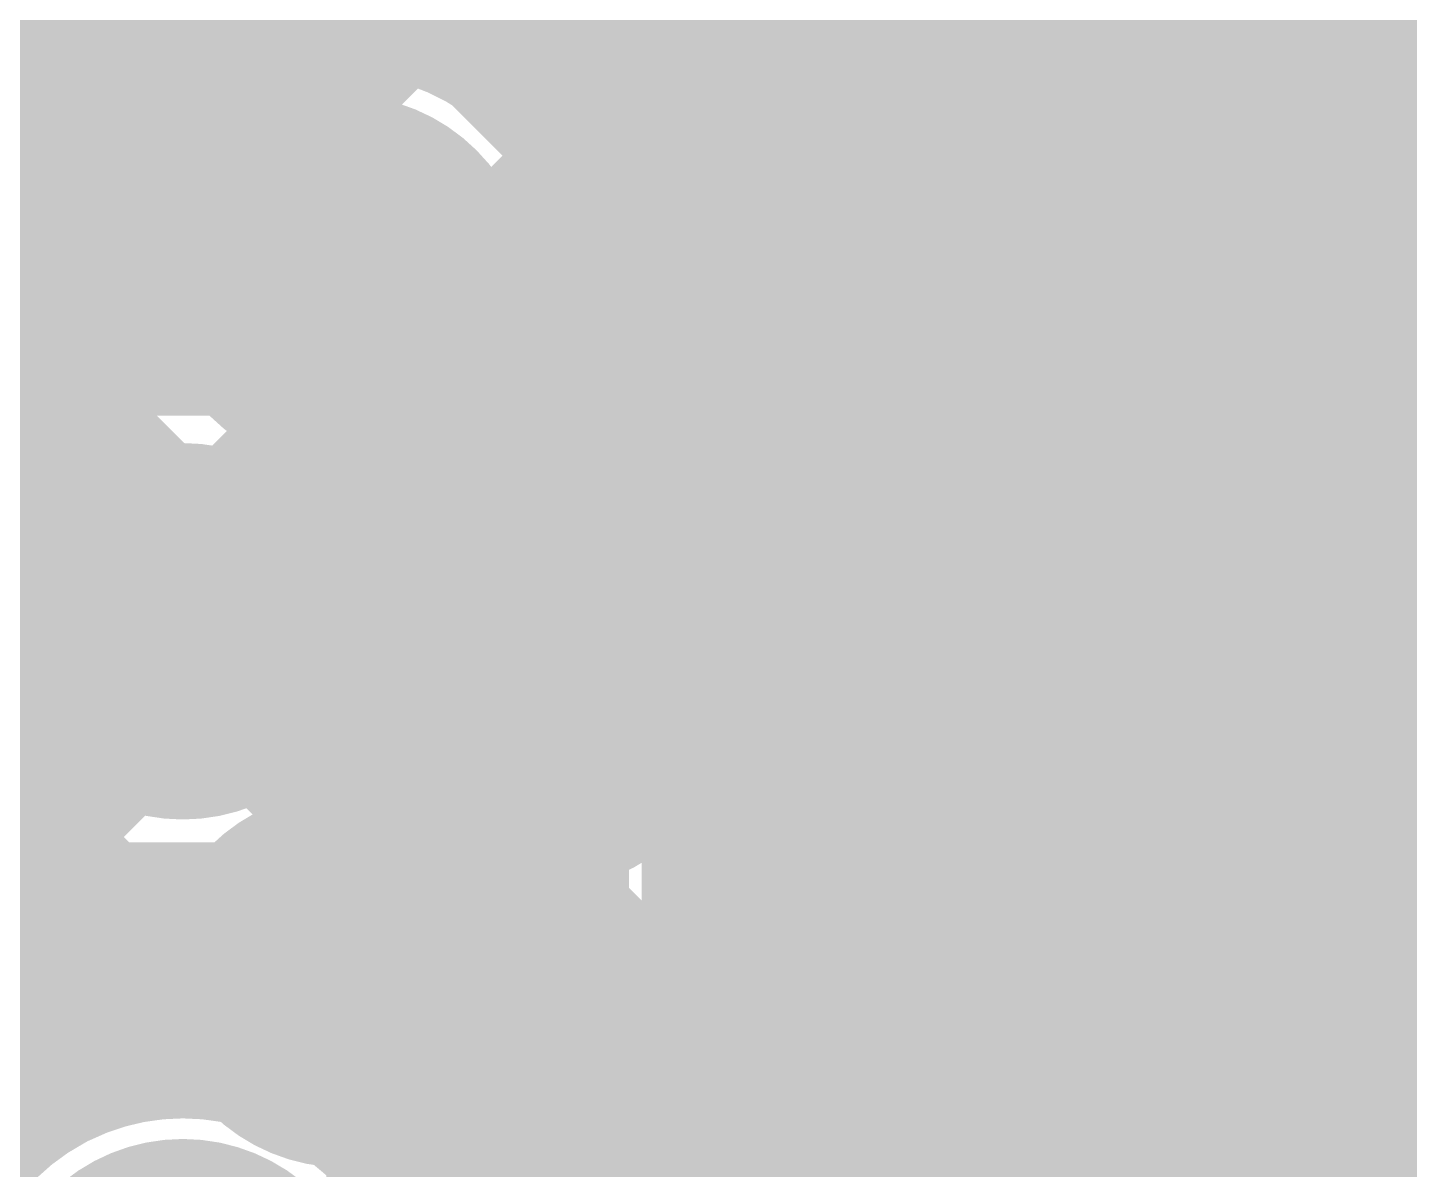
# Model space of a CAD drawing. Header units: millimetres. Extents: x 13 to 259, y -2 to 326.
# Drawn here: x 111.26 to 113.841, y 119.87 to 122.003 of the extents above; entities that cross this region are included whole.
import ezdxf

# ---------------------------------------------------------------- set-up
doc = ezdxf.new("R2010")
doc.units = ezdxf.units.MM
for name, color, linetype in [('BottomLayer', 5, 'Continuous'), ('BottomSolder', 6, 'Continuous'), ('ConnectLayer', 7, 'Continuous'), ('DrillDrawing', 1, 'Continuous'), ('Mechanical13', 56, 'Continuous'), ('Mechanical14', 56, 'Continuous'), ('Mechanical15', 56, 'Continuous'), ('MidLayer1', 16, 'Continuous'), ('MidLayer2', 76, 'Continuous'), ('MidLayer3', 90, 'Continuous'), ('MidLayer4', 156, 'Continuous'), ('MidLayer5', 130, 'Continuous'), ('MidLayer6', 216, 'Continuous'), ('MultiLayer', 9, 'Continuous'), ('TopLayer', 1, 'Continuous'), ('TopOverlay', 2, 'Continuous'), ('TopPaste', 8, 'Continuous'), ('TopSolder', 216, 'Continuous')]:
    doc.layers.add(name, color=color, linetype=linetype)

# ---------------------------------------------------------------- blocks, each defined once
blk = doc.blocks.new('CP_16_4_L_62')
at = {"layer": 'Mechanical13', "const_width": 0.1}
blk.add_lwpolyline([(2, -2), (2, 2)], dxfattribs=at)
at = {"layer": 'Mechanical15', "const_width": 0.05}
blk.add_lwpolyline([(2.35, -2.35), (2.35, 2.35)], dxfattribs=at)
at = {"layer": 'TopLayer', "const_width": 0.3}
for points in [[(1.55, 0.975), (2.1, 0.975)], [(1.55, 0.325), (2.1, 0.325)], [(1.55, -0.325), (2.1, -0.325)]]:
    blk.add_lwpolyline(points, dxfattribs=at)
at = {"layer": 'TopLayer', "const_width": 0.15}
for points in [[(1.475, 0.975, 1), (1.625, 0.975, 1)], [(2.025, 0.975, 1), (2.175, 0.975, 1)], [(1.475, 0.325, 1), (1.625, 0.325, 1)], [(2.025, 0.325, 1), (2.175, 0.325, 1)], [(1.475, -0.325, 1), (1.625, -0.325, 1)], [(2.025, -0.325, 1), (2.175, -0.325, 1)]]:
    blk.add_lwpolyline(points, format="xyb", close=True, dxfattribs=at)
at = {"layer": 'TopOverlay', "const_width": 0.2}
blk.add_lwpolyline([(2.15, 1.525), (2.15, 2.15)], dxfattribs=at)
at = {"layer": 'TopOverlay', "const_width": 0.1}
blk.add_lwpolyline([(2.1, 1.525, 1), (2.2, 1.525, 1)], format="xyb", close=True, dxfattribs=at)
at = {"layer": 'TopPaste', "const_width": 0.3}
for points in [[(1.55, 0.975), (2.1, 0.975)], [(1.55, 0.325), (2.1, 0.325)], [(1.55, -0.325), (2.1, -0.325)]]:
    blk.add_lwpolyline(points, dxfattribs=at)
at = {"layer": 'TopPaste', "const_width": 0.15}
for points in [[(1.475, 0.975, 1), (1.625, 0.975, 1)], [(2.025, 0.975, 1), (2.175, 0.975, 1)], [(1.475, 0.325, 1), (1.625, 0.325, 1)], [(2.025, 0.325, 1), (2.175, 0.325, 1)], [(1.475, -0.325, 1), (1.625, -0.325, 1)], [(2.025, -0.325, 1), (2.175, -0.325, 1)]]:
    blk.add_lwpolyline(points, format="xyb", close=True, dxfattribs=at)
at = {"layer": 'TopSolder', "const_width": 0.5032}
for points in [[(1.55, 0.975), (2.1, 0.975)], [(1.55, 0.325), (2.1, 0.325)], [(1.55, -0.325), (2.1, -0.325)]]:
    blk.add_lwpolyline(points, dxfattribs=at)
at = {"layer": 'TopSolder', "const_width": 0.2516}
for points in [[(1.4242, 0.975, 1), (1.6758, 0.975, 1)], [(1.9742, 0.975, 1), (2.2258, 0.975, 1)], [(1.4242, 0.325, 1), (1.6758, 0.325, 1)], [(1.9742, 0.325, 1), (2.2258, 0.325, 1)], [(1.4242, -0.325, 1), (1.6758, -0.325, 1)], [(1.9742, -0.325, 1), (2.2258, -0.325, 1)]]:
    blk.add_lwpolyline(points, format="xyb", close=True, dxfattribs=at)
blk = doc.blocks.new('CAPC1608X87N_107')
at = {"layer": 'Mechanical14', "const_width": 0.1}
for points in [[(-0.875, -0.4749), (-0.875, 0.4751)], [(0.875, 0.4751), (-0.875, 0.4751)], [(0.875, -0.4749), (0.875, 0.4751)], [(0.875, -0.4749), (-0.875, -0.4749)]]:
    blk.add_lwpolyline(points, dxfattribs=at)
at = {"layer": 'Mechanical14', "const_width": 0.05}
for points in [[(-0.9, 0.4751, 1), (-0.85, 0.4751, 1)], [(-0.9, 0.4751, 1), (-0.85, 0.4751, 1)], [(0.85, 0.4751, 1), (0.9, 0.4751, 1)], [(0.85, 0.4751, 1), (0.9, 0.4751, 1)], [(-0.9, -0.4749, 1), (-0.85, -0.4749, 1)], [(-0.9, -0.4749, 1), (-0.85, -0.4749, 1)], [(0.85, -0.4749, 1), (0.9, -0.4749, 1)], [(0.85, -0.4749, 1), (0.9, -0.4749, 1)]]:
    blk.add_lwpolyline(points, format="xyb", close=True, dxfattribs=at)
at = {"layer": 'Mechanical15', "const_width": 0.05}
for points in [[(1.55, 0.75), (-1.55, 0.75)], [(-1.55, -0.75), (-1.55, 0.75)], [(1.55, -0.75), (1.55, 0.75)], [(0, -0.3), (0, 0.3)], [(0.3, 0), (-0.3, 0)], [(1.55, -0.75), (-1.55, -0.75)]]:
    blk.add_lwpolyline(points, dxfattribs=at)
at = {"layer": 'Mechanical15', "const_width": 0.025}
for points in [[(-1.5625, 0.75, 1), (-1.5375, 0.75, 1)], [(-1.5625, 0.75, 1), (-1.5375, 0.75, 1)], [(1.5375, 0.75, 1), (1.5625, 0.75, 1)], [(1.5375, 0.75, 1), (1.5625, 0.75, 1)], [(-0.0125, 0.3, 1), (0.0125, 0.3, 1)], [(-0.3125, 0, 1), (-0.2875, 0, 1)], [(0.2875, 0, 1), (0.3125, 0, 1)], [(-0.0125, -0.3, 1), (0.0125, -0.3, 1)], [(-1.5625, -0.75, 1), (-1.5375, -0.75, 1)], [(-1.5625, -0.75, 1), (-1.5375, -0.75, 1)], [(1.5375, -0.75, 1), (1.5625, -0.75, 1)], [(1.5375, -0.75, 1), (1.5625, -0.75, 1)]]:
    blk.add_lwpolyline(points, format="xyb", close=True, dxfattribs=at)
at = {"layer": 'TopLayer'}
for points in [[(-1.275, -0.5), (-0.325, -0.5), (-1.275, 0.5), (-0.325, 0.5)], [(0.325, -0.5), (1.275, -0.5), (0.325, 0.5), (1.275, 0.5)]]:
    blk.add_solid(points, dxfattribs=at)
at = {"layer": 'TopPaste'}
for points in [[(-1.275, -0.5), (-0.325, -0.5), (-1.275, 0.5), (-0.325, 0.5)], [(0.325, -0.5), (1.275, -0.5), (0.325, 0.5), (1.275, 0.5)]]:
    blk.add_solid(points, dxfattribs=at)
at = {"layer": 'TopSolder'}
for points in [[(-1.3766, -0.6016), (-0.2234, -0.6016), (-1.3766, 0.6016), (-0.2234, 0.6016)], [(0.2234, -0.6016), (1.3766, -0.6016), (0.2234, 0.6016), (1.3766, 0.6016)]]:
    blk.add_solid(points, dxfattribs=at)
blk = doc.blocks.new('RESC1005X40N_160')
at = {"layer": 'Mechanical14', "const_width": 0.1}
for points in [[(-0.5, 0.25), (0.5, 0.25)], [(-0.5, 0.25), (-0.5, -0.25)], [(0.5, 0.25), (0.5, -0.25)], [(-0.5, -0.25), (0.5, -0.25)]]:
    blk.add_lwpolyline(points, dxfattribs=at)
at = {"layer": 'Mechanical14', "const_width": 0.05}
for points in [[(-0.525, 0.25, 1), (-0.475, 0.25, 1)], [(-0.525, 0.25, 1), (-0.475, 0.25, 1)], [(0.475, 0.25, 1), (0.525, 0.25, 1)], [(0.475, 0.25, 1), (0.525, 0.25, 1)], [(-0.525, -0.25, 1), (-0.475, -0.25, 1)], [(-0.525, -0.25, 1), (-0.475, -0.25, 1)], [(0.475, -0.25, 1), (0.525, -0.25, 1)], [(0.475, -0.25, 1), (0.525, -0.25, 1)]]:
    blk.add_lwpolyline(points, format="xyb", close=True, dxfattribs=at)
at = {"layer": 'Mechanical15', "const_width": 0.05}
for points in [[(0, 0.5), (0, -0.5)], [(-0.91, 0.46), (0.91, 0.46)], [(-0.91, 0.46), (-0.91, -0.46)], [(0.91, 0.46), (0.91, -0.46)], [(-0.5, 0), (0.5, 0)], [(-0.91, -0.46), (0.91, -0.46)]]:
    blk.add_lwpolyline(points, dxfattribs=at)
at = {"layer": 'Mechanical15'}
for points, const_width in [([(-0.0125, 0.5, 1), (0.0125, 0.5, 1)], 0.025), ([(-0.9225, 0.46, 1), (-0.8975, 0.46, 1)], 0.025), ([(-0.9225, 0.46, 1), (-0.8975, 0.46, 1)], 0.025), ([(0.8975, 0.46, 1), (0.9225, 0.46, 1)], 0.025), ([(0.8975, 0.46, 1), (0.9225, 0.46, 1)], 0.025), ([(0.35, 0, 1), (-0.35, 0, 1)], 0.05), ([(-0.5125, 0, 1), (-0.4875, 0, 1)], 0.025), ([(-0.3625, 0, 1), (-0.3375, 0, 1)], 0.025), ([(0.3375, 0, 1), (0.3625, 0, 1)], 0.025), ([(0.4875, 0, 1), (0.5125, 0, 1)], 0.025), ([(-0.9225, -0.46, 1), (-0.8975, -0.46, 1)], 0.025), ([(-0.9225, -0.46, 1), (-0.8975, -0.46, 1)], 0.025), ([(0.8975, -0.46, 1), (0.9225, -0.46, 1)], 0.025), ([(0.8975, -0.46, 1), (0.9225, -0.46, 1)], 0.025), ([(-0.0125, -0.5, 1), (0.0125, -0.5, 1)], 0.025)]:
    blk.add_lwpolyline(points, format="xyb", close=True, dxfattribs=dict(at, const_width=const_width))
at = {"layer": 'TopLayer'}
for points in [[(-0.18, -0.31), (-0.18, 0.31), (-0.76, -0.31), (-0.76, 0.31)], [(0.76, -0.31), (0.76, 0.31), (0.18, -0.31), (0.18, 0.31)]]:
    blk.add_solid(points, dxfattribs=at)
at = {"layer": 'TopPaste'}
for points in [[(-0.18, -0.31), (-0.18, 0.31), (-0.76, -0.31), (-0.76, 0.31)], [(0.76, -0.31), (0.76, 0.31), (0.18, -0.31), (0.18, 0.31)]]:
    blk.add_solid(points, dxfattribs=at)
at = {"layer": 'TopSolder'}
for points in [[(-0.0784, -0.4116), (-0.0784, 0.4116), (-0.8616, -0.4116), (-0.8616, 0.4116)], [(0.8616, -0.4116), (0.8616, 0.4116), (0.0784, -0.4116), (0.0784, 0.4116)]]:
    blk.add_solid(points, dxfattribs=at)

msp = doc.modelspace()

# ---------------------------------------------------------------- linework, layer by layer
at = {"layer": 'BottomLayer', "const_width": 0.25}
for points in [[(111.725, 121.525, 1), (111.975, 121.525, 1)], [(111.425, 120.875, 1), (111.675, 120.875, 1)], [(112.6936, 120.3334, 1), (112.9436, 120.3334, 1)], [(111.725, 120.225, 1), (111.975, 120.225, 1)]]:
    msp.add_lwpolyline(points, format="xyb", close=True, dxfattribs=at)
at = {"layer": 'BottomSolder', "const_width": 0.3516}
for points in [[(113.9636, 121.5778, 1), (114.3152, 121.5778, 1)], [(111.6742, 121.525, 1), (112.0258, 121.525, 1)], [(111.3742, 120.875, 1), (111.7258, 120.875, 1)], [(112.6428, 120.3334, 1), (112.9944, 120.3334, 1)], [(111.6742, 120.225, 1), (112.0258, 120.225, 1)], [(113.9636, 119.9778, 1), (114.3152, 119.9778, 1)], [(111.3742, 119.575, 1), (111.7258, 119.575, 1)]]:
    msp.add_lwpolyline(points, format="xyb", close=True, dxfattribs=at)
at = {"layer": 'ConnectLayer', "const_width": 0.4}
for points in [[(106.4868, 127.7065), (112.1776, 122.0157)], [(112.2084, 120.6937), (118.8877, 127.373)], [(109.9012, 125.9891), (113.8179, 122.0725)], [(112.4014, 121.7351), (116.4457, 125.7795)], [(109.2941, 125.7478), (116.5763, 118.4655)], [(113.3871, 120.1753), (118.9608, 125.749)], [(109.8937, 125.1482), (113.5568, 121.4851)], [(111.9276, 122.1099), (114.379, 124.5613)], [(109.8011, 124.3922), (112.1775, 122.0158)], [(112.2084, 120.6937), (115.4694, 123.9547)], [(113.1825, 121.6678), (115.4694, 123.9547)], [(112.4013, 121.7352), (114.35, 123.6838)], [(112.7583, 122.0921), (114.35, 123.6838)], [(111.39, 123.6518), (114.134, 120.9078)], [(111.9276, 122.1099), (113.4402, 123.6225)], [(113.1704, 120.8071), (115.7225, 123.3593)], [(113.6068, 121.2435), (115.7225, 123.3593)], [(112.5966, 123.2937), (117.4515, 118.4388)], [(112.5966, 123.2937), (115.6254, 120.265)], [(112.0627, 122.7876), (113.9425, 120.9078)], [(110.6259, 121.6567), (111.5792, 122.61)], [(110.7348, 122.61), (114.2968, 119.048)], [(111.5833, 122.61), (114.6467, 119.5466)], [(111.7336, 122.61), (113.7186, 120.625)], [(112.4973, 122.61), (113.9423, 121.165)], [(113.2804, 122.61), (117.4515, 118.4388)], [(113.311, 121.7963), (114.1247, 122.61)], [(113.7353, 121.372), (114.9733, 122.61)], [(110.1205, 122.3758), (112.5685, 119.9278)], [(111.0029, 121.1852), (112.0807, 122.263)], [(111.1524, 120.4862), (112.5049, 121.8387)], [(112.3408, 121.8525), (113.762, 120.4313)], [(112.3408, 121.8525), (113.762, 120.4313)], [(110.8611, 121.6351), (111.17, 121.3263)], [(110.8611, 121.6351), (111.17, 121.3263)], [(109.2005, 119.3828), (111.2652, 121.4475)], [(111.0029, 121.1852), (111.2652, 121.4475)], [(111.6679, 120.1531), (112.9292, 121.4145)], [(109.2005, 119.3828), (111.1142, 121.2966)], [(113.1704, 120.8071), (113.635, 121.2718)], [(112.3663, 121.2395), (112.6954, 120.9104)], [(113.9423, 121.165), (114.4, 121.165)], [(112.2518, 121.093), (112.5091, 120.8357)], [(112.2518, 121.093), (112.5091, 120.8357)], [(112.2518, 121.093), (112.5091, 120.8357)], [(111.0078, 121.0774), (111.1524, 120.9328)], [(112.2084, 120.6937), (112.5603, 121.0455)], [(112.1966, 119.8334), (113.3535, 120.9902)], [(113.3871, 120.1753), (114.203, 120.9913)], [(111.1524, 120.9328), (111.1524, 120.2354)], [(113.9425, 120.9078), (114.3424, 120.9078)], [(113.1152, 119.9034), (113.8368, 120.625)], [(113.7186, 120.625), (114.4, 120.625)], [(111.1524, 120.4953), (111.4862, 120.1615)], [(113.4068, 119.3465), (114.5427, 120.4824)], [(110.1266, 119.4604), (111.1285, 120.4623)], [(110.1266, 119.4604), (111.1285, 120.4623)], [(110.9422, 120.276), (111.1285, 120.4623)], [(111.1524, 120.2354), (111.2855, 120.1024)], [(113.3209, 120.0239), (113.5955, 119.7493)], [(113.3209, 120.0239), (113.5955, 119.7493)], [(113.3209, 120.0239), (113.5955, 119.7493)], [(112.0805, 119.8334), (112.4255, 119.8334)]]:
    msp.add_lwpolyline(points, dxfattribs=at)
for points in [[(111.44, 122.225, -0.782168), (110.3285, 121.9492)], [(111.44, 122.225, -0.782168), (110.3285, 121.9492)], [(111.2742, 121.3966, -1.116233), (112.44, 121.525)], [(111.2742, 121.3966, -1.116233), (112.44, 121.525)], [(112.44, 121.525, -0.277914), (112.1259, 121.0035)], [(112.44, 121.525, -0.277914), (112.1259, 121.0035)], [(111.2742, 120.3535, -0.602352), (111.2742, 121.3966)], [(111.0084, 121.109, -0.170761), (111.2742, 121.3966)], [(111.2742, 120.3535, -0.511991), (111.1426, 121.3017)], [(111.1426, 121.3017, -0.053155), (111.0498, 121.2918)], [(111.1426, 121.3017, -0.053155), (111.0498, 121.2918)], [(112.3663, 121.2395, -0.145798), (112.1259, 121.0035)], [(112.1259, 121.0035, -0.054925), (112.14, 120.875)], [(112.1259, 121.0035, -0.054925), (112.14, 120.875)], [(112.1259, 121.0035, -0.054925), (112.14, 120.875)], [(112.2974, 120.6097, -0.781796), (113.4086, 120.3334)], [(112.2974, 120.6097, -0.781796), (113.4086, 120.3334)], [(112.2974, 120.6097, -0.221774), (112.6954, 120.9104)], [(111.2742, 120.3535, -0.275826), (110.9601, 120.8704)], [(112.14, 120.875, -0.054926), (112.1259, 120.7466)], [(112.14, 120.875, -0.054926), (112.1259, 120.7466)], [(112.14, 120.875, -0.054926), (112.1259, 120.7466)], [(112.1259, 120.7466, -0.093766), (112.2974, 120.6097)], [(112.1259, 120.7466, -0.093766), (112.2974, 120.6097)], [(112.1259, 120.7466, -0.093766), (112.2974, 120.6097)], [(111.2742, 120.0966, -0.110183), (111.2742, 120.3535)], [(111.2742, 120.0966, -0.110183), (111.2742, 120.3535)], [(111.2742, 120.0966, -0.110183), (111.2742, 120.3535)], [(113.4086, 120.3334, -0.234583), (113.1753, 119.8634)], [(113.4086, 120.3334, -0.234583), (113.1753, 119.8634)], [(113.3956, 120.2102, -0.179714), (113.1753, 119.8634)], [(111.2855, 120.1024, -0.417666), (112.0805, 119.8334)], [(113.5579, 120.0771, -0.077002), (113.4491, 120.1567)], [(113.5579, 120.0771, -0.077002), (113.4491, 120.1567)], [(112.14, 119.575, -1.769754), (111.2742, 120.0966)], [(111.2001, 119.1, -0.55285), (111.2742, 120.0966)], [(111.7357, 119.015, -0.92011), (111.2742, 120.0966)], [(114.4287, 119.4636, -0.63124), (113.5579, 120.0771)], [(112.4255, 119.8334, -0.648068), (113.4086, 119.3934)], [(112.3713, 119.9487, -0.150335), (112.1259, 119.7035)], [(112.3713, 119.9487, -0.150335), (112.1259, 119.7035)], [(112.462, 119.8634, -0.052885), (112.3713, 119.9487)], [(112.462, 119.8634, -0.052885), (112.3713, 119.9487)], [(113.4086, 119.3934, -1.612954), (112.462, 119.8634)], [(112.3068, 119.1, -0.377013), (112.462, 119.8634)], [(113.1753, 119.8634, -0.234583), (113.4086, 119.3934)], [(113.1753, 119.8634, -0.234583), (113.4086, 119.3934)], [(113.1753, 119.8634, -0.234583), (113.4086, 119.3934)], [(112.1259, 119.7035, -0.054925), (112.14, 119.575)], [(112.1259, 119.7035, -0.054925), (112.14, 119.575)]]:
    msp.add_lwpolyline(points, format="xyb", dxfattribs=at)
at = {"layer": 'ConnectLayer'}
for points, const_width in [([(114.7294, 121.5778, 1), (113.5494, 121.5778, 1)], 0.4), ([(111.8276, 122.1099, 1), (112.0276, 122.1099, 1)], 0.2), ([(111.8276, 122.1099, 1), (112.0276, 122.1099, 1)], 0.2), ([(112.6583, 122.0921, 1), (112.8583, 122.0921, 1)], 0.2), ([(113.7179, 122.0725, 1), (113.9179, 122.0725, 1)], 0.2), ([(112.0775, 122.0158, 1), (112.2775, 122.0158, 1)], 0.2), ([(112.0776, 122.0157, 1), (112.2776, 122.0157, 1)], 0.2), ([(112.2408, 121.8525, 1), (112.4408, 121.8525, 1)], 0.2), ([(112.2408, 121.8525, 1), (112.4408, 121.8525, 1)], 0.2), ([(112.4049, 121.8387, 1), (112.6049, 121.8387, 1)], 0.2), ([(113.211, 121.7963, 1), (113.411, 121.7963, 1)], 0.2), ([(112.3014, 121.7352, 1), (112.5013, 121.7352, 1)], 0.2), ([(112.3014, 121.7351, 1), (112.5014, 121.7351, 1)], 0.2), ([(113.0825, 121.6678, 1), (113.2825, 121.6678, 1)], 0.2), ([(113.4494, 121.5778, 1), (113.6494, 121.5778, 1)], 0.2), ([(112.34, 121.525, 1), (112.54, 121.525, 1)], 0.2), ([(112.34, 121.525, 1), (112.54, 121.525, 1)], 0.2), ([(112.34, 121.525, 1), (112.54, 121.525, 1)], 0.2), ([(112.34, 121.525, 1), (112.54, 121.525, 1)], 0.2), ([(113.4568, 121.4851, 1), (113.6568, 121.4851, 1)], 0.2), ([(111.1652, 121.4475, 1), (111.3652, 121.4475, 1)], 0.2), ([(111.1652, 121.4475, 1), (111.3652, 121.4475, 1)], 0.2), ([(112.8292, 121.4145, 1), (113.0292, 121.4145, 1)], 0.2), ([(111.1742, 121.3966, 1), (111.3742, 121.3966, 1)], 0.2), ([(111.1742, 121.3966, 1), (111.3742, 121.3966, 1)], 0.2), ([(111.1742, 121.3966, 1), (111.3742, 121.3966, 1)], 0.2), ([(111.1742, 121.3966, 1), (111.3742, 121.3966, 1)], 0.2), ([(113.6353, 121.372, 1), (113.8353, 121.372, 1)], 0.2), ([(111.07, 121.3263, 1), (111.27, 121.3263, 1)], 0.2), ([(111.07, 121.3263, 1), (111.27, 121.3263, 1)], 0.2), ([(111.0142, 121.2966, 1), (111.2142, 121.2966, 1)], 0.2), ([(111.0426, 121.3017, 1), (111.2426, 121.3017, 1)], 0.2), ([(111.0426, 121.3017, 1), (111.2426, 121.3017, 1)], 0.2), ([(111.0426, 121.3017, 1), (111.2426, 121.3017, 1)], 0.2), ([(113.535, 121.2718, 1), (113.735, 121.2718, 1)], 0.2), ([(112.2663, 121.2395, 1), (112.4663, 121.2395, 1)], 0.2), ([(112.2663, 121.2395, 1), (112.4663, 121.2395, 1)], 0.2), ([(113.5068, 121.2435, 1), (113.7068, 121.2435, 1)], 0.2), ([(113.8423, 121.165, 1), (114.0423, 121.165, 1)], 0.2), ([(113.8423, 121.165, 1), (114.0423, 121.165, 1)], 0.2), ([(112.1518, 121.093, 1), (112.3518, 121.093, 1)], 0.2), ([(112.1518, 121.093, 1), (112.3518, 121.093, 1)], 0.2), ([(112.1518, 121.093, 1), (112.3518, 121.093, 1)], 0.2), ([(112.4603, 121.0455, 1), (112.6603, 121.0455, 1)], 0.2), ([(112.0259, 121.0035, 1), (112.2259, 121.0035, 1)], 0.2), ([(112.0259, 121.0035, 1), (112.2259, 121.0035, 1)], 0.2), ([(112.0259, 121.0035, 1), (112.2259, 121.0035, 1)], 0.2), ([(112.0259, 121.0035, 1), (112.2259, 121.0035, 1)], 0.2), ([(112.0259, 121.0035, 1), (112.2259, 121.0035, 1)], 0.2), ([(112.0259, 121.0035, 1), (112.2259, 121.0035, 1)], 0.2), ([(113.2535, 120.9902, 1), (113.4535, 120.9902, 1)], 0.2), ([(111.0524, 120.9328, 1), (111.2524, 120.9328, 1)], 0.2), ([(111.0524, 120.9328, 1), (111.2524, 120.9328, 1)], 0.2), ([(112.5954, 120.9104, 1), (112.7954, 120.9104, 1)], 0.2), ([(112.5954, 120.9104, 1), (112.7954, 120.9104, 1)], 0.2), ([(113.8425, 120.9078, 1), (114.0425, 120.9078, 1)], 0.2), ([(113.8425, 120.9078, 1), (114.0425, 120.9078, 1)], 0.2), ([(112.04, 120.875, 1), (112.24, 120.875, 1)], 0.2), ([(112.04, 120.875, 1), (112.24, 120.875, 1)], 0.2), ([(112.04, 120.875, 1), (112.24, 120.875, 1)], 0.2), ([(112.04, 120.875, 1), (112.24, 120.875, 1)], 0.2), ([(112.04, 120.875, 1), (112.24, 120.875, 1)], 0.2), ([(112.04, 120.875, 1), (112.24, 120.875, 1)], 0.2), ([(112.4091, 120.8357, 1), (112.6091, 120.8357, 1)], 0.2), ([(112.4091, 120.8357, 1), (112.6091, 120.8357, 1)], 0.2), ([(112.4091, 120.8357, 1), (112.6091, 120.8357, 1)], 0.2), ([(113.0704, 120.8071, 1), (113.2704, 120.8071, 1)], 0.2), ([(113.0704, 120.8071, 1), (113.2704, 120.8071, 1)], 0.2), ([(112.0259, 120.7466, 1), (112.2259, 120.7466, 1)], 0.2), ([(112.0259, 120.7466, 1), (112.2259, 120.7466, 1)], 0.2), ([(112.0259, 120.7466, 1), (112.2259, 120.7466, 1)], 0.2), ([(112.0259, 120.7466, 1), (112.2259, 120.7466, 1)], 0.2), ([(112.0259, 120.7466, 1), (112.2259, 120.7466, 1)], 0.2), ([(112.0259, 120.7466, 1), (112.2259, 120.7466, 1)], 0.2), ([(112.1084, 120.6937, 1), (112.3084, 120.6937, 1)], 0.2), ([(112.1084, 120.6937, 1), (112.3084, 120.6937, 1)], 0.2), ([(112.1084, 120.6937, 1), (112.3084, 120.6937, 1)], 0.2), ([(113.6186, 120.625, 1), (113.8186, 120.625, 1)], 0.2), ([(113.6186, 120.625, 1), (113.8186, 120.625, 1)], 0.2), ([(113.7368, 120.625, 1), (113.9368, 120.625, 1)], 0.2), ([(112.1974, 120.6097, 1), (112.3974, 120.6097, 1)], 0.2), ([(112.1974, 120.6097, 1), (112.3974, 120.6097, 1)], 0.2), ([(112.1974, 120.6097, 1), (112.3974, 120.6097, 1)], 0.2), ([(112.1974, 120.6097, 1), (112.3974, 120.6097, 1)], 0.2), ([(112.1974, 120.6097, 1), (112.3974, 120.6097, 1)], 0.2), ([(112.1974, 120.6097, 1), (112.3974, 120.6097, 1)], 0.2), ([(114.7294, 119.9778, 1), (113.5494, 119.9778, 1)], 0.4), ([(114.7294, 119.9778, 1), (113.5494, 119.9778, 1)], 0.4), ([(111.0524, 120.4953, 1), (111.2524, 120.4953, 1)], 0.2), ([(111.0524, 120.4862, 1), (111.2524, 120.4862, 1)], 0.2), ([(111.0285, 120.4623, 1), (111.2285, 120.4623, 1)], 0.2), ([(111.0285, 120.4623, 1), (111.2285, 120.4623, 1)], 0.2), ([(111.0285, 120.4623, 1), (111.2285, 120.4623, 1)], 0.2), ([(113.662, 120.4313, 1), (113.862, 120.4313, 1)], 0.2), ([(113.662, 120.4313, 1), (113.862, 120.4313, 1)], 0.2), ([(111.1742, 120.3535, 1), (111.3742, 120.3535, 1)], 0.2), ([(111.1742, 120.3535, 1), (111.3742, 120.3535, 1)], 0.2), ([(111.1742, 120.3535, 1), (111.3742, 120.3535, 1)], 0.2), ([(111.1742, 120.3535, 1), (111.3742, 120.3535, 1)], 0.2), ([(111.1742, 120.3535, 1), (111.3742, 120.3535, 1)], 0.2), ([(111.1742, 120.3535, 1), (111.3742, 120.3535, 1)], 0.2), ([(113.3086, 120.3334, 1), (113.5086, 120.3334, 1)], 0.2), ([(113.3086, 120.3334, 1), (113.5086, 120.3334, 1)], 0.2), ([(113.3086, 120.3334, 1), (113.5086, 120.3334, 1)], 0.2), ([(113.3086, 120.3334, 1), (113.5086, 120.3334, 1)], 0.2), ([(111.0524, 120.2354, 1), (111.2524, 120.2354, 1)], 0.2), ([(111.0524, 120.2354, 1), (111.2524, 120.2354, 1)], 0.2), ([(113.2956, 120.2102, 1), (113.4956, 120.2102, 1)], 0.2), ([(111.3862, 120.1615, 1), (111.5862, 120.1615, 1)], 0.2), ([(113.2871, 120.1753, 1), (113.4871, 120.1753, 1)], 0.2), ([(113.2871, 120.1753, 1), (113.4871, 120.1753, 1)], 0.2), ([(111.5679, 120.1531, 1), (111.7679, 120.1531, 1)], 0.2), ([(113.3491, 120.1567, 1), (113.5491, 120.1567, 1)], 0.2), ([(113.3491, 120.1567, 1), (113.5491, 120.1567, 1)], 0.2), ([(111.1742, 120.0966, 1), (111.3742, 120.0966, 1)], 0.2), ([(111.1742, 120.0966, 1), (111.3742, 120.0966, 1)], 0.2), ([(111.1742, 120.0966, 1), (111.3742, 120.0966, 1)], 0.2), ([(111.1742, 120.0966, 1), (111.3742, 120.0966, 1)], 0.2), ([(111.1742, 120.0966, 1), (111.3742, 120.0966, 1)], 0.2), ([(111.1742, 120.0966, 1), (111.3742, 120.0966, 1)], 0.2), ([(111.1855, 120.1024, 1), (111.3855, 120.1024, 1)], 0.2), ([(111.1855, 120.1024, 1), (111.3855, 120.1024, 1)], 0.2), ([(113.4579, 120.0771, 1), (113.6579, 120.0771, 1)], 0.2), ([(113.4579, 120.0771, 1), (113.6579, 120.0771, 1)], 0.2), ([(113.4579, 120.0771, 1), (113.6579, 120.0771, 1)], 0.2), ([(113.2209, 120.0239, 1), (113.4209, 120.0239, 1)], 0.2), ([(113.2209, 120.0239, 1), (113.4209, 120.0239, 1)], 0.2), ([(113.2209, 120.0239, 1), (113.4209, 120.0239, 1)], 0.2), ([(113.4494, 119.9778, 1), (113.6494, 119.9778, 1)], 0.2), ([(113.4494, 119.9778, 1), (113.6494, 119.9778, 1)], 0.2), ([(112.2713, 119.9487, 1), (112.4713, 119.9487, 1)], 0.2), ([(112.2713, 119.9487, 1), (112.4713, 119.9487, 1)], 0.2), ([(112.2713, 119.9487, 1), (112.4713, 119.9487, 1)], 0.2), ([(112.2713, 119.9487, 1), (112.4713, 119.9487, 1)], 0.2), ([(112.4685, 119.9278, 1), (112.6685, 119.9278, 1)], 0.2), ([(113.0152, 119.9034, 1), (113.2152, 119.9034, 1)], 0.2), ([(112.362, 119.8634, 1), (112.562, 119.8634, 1)], 0.2), ([(112.362, 119.8634, 1), (112.562, 119.8634, 1)], 0.2), ([(112.362, 119.8634, 1), (112.562, 119.8634, 1)], 0.2), ([(112.362, 119.8634, 1), (112.562, 119.8634, 1)], 0.2), ([(113.0753, 119.8634, 1), (113.2753, 119.8634, 1)], 0.2), ([(113.0753, 119.8634, 1), (113.2753, 119.8634, 1)], 0.2), ([(113.0753, 119.8634, 1), (113.2753, 119.8634, 1)], 0.2), ([(113.0753, 119.8634, 1), (113.2753, 119.8634, 1)], 0.2), ([(113.0753, 119.8634, 1), (113.2753, 119.8634, 1)], 0.2), ([(113.0753, 119.8634, 1), (113.2753, 119.8634, 1)], 0.2), ([(111.9805, 119.8334, 1), (112.1805, 119.8334, 1)], 0.2), ([(111.9805, 119.8334, 1), (112.1805, 119.8334, 1)], 0.2), ([(112.0966, 119.8334, 1), (112.2966, 119.8334, 1)], 0.2), ([(112.3255, 119.8334, 1), (112.5255, 119.8334, 1)], 0.2), ([(112.3255, 119.8334, 1), (112.5255, 119.8334, 1)], 0.2), ([(113.4955, 119.7493, 1), (113.6955, 119.7493, 1)], 0.2), ([(113.4955, 119.7493, 1), (113.6955, 119.7493, 1)], 0.2), ([(113.4955, 119.7493, 1), (113.6955, 119.7493, 1)], 0.2), ([(112.0259, 119.7035, 1), (112.2259, 119.7035, 1)], 0.2), ([(112.0259, 119.7035, 1), (112.2259, 119.7035, 1)], 0.2), ([(112.0259, 119.7035, 1), (112.2259, 119.7035, 1)], 0.2), ([(112.0259, 119.7035, 1), (112.2259, 119.7035, 1)], 0.2)]:
    msp.add_lwpolyline(points, format="xyb", close=True, dxfattribs=dict(at, const_width=const_width))
at = {"layer": 'DrillDrawing', "const_width": 0.0508}
for points in [[(111.723, 121.652), (111.723, 121.779)], [(111.723, 121.779), (111.977, 121.779)], [(111.977, 121.652), (111.977, 121.779)], [(111.596, 121.398), (111.596, 121.652)], [(111.596, 121.652), (111.723, 121.652)], [(111.977, 121.652), (112.104, 121.652)], [(112.104, 121.398), (112.104, 121.652)], [(111.596, 121.398), (111.723, 121.398)], [(111.723, 121.271), (111.723, 121.398)], [(111.977, 121.398), (112.104, 121.398)], [(111.977, 121.271), (111.977, 121.398)], [(111.723, 121.271), (111.977, 121.271)], [(111.423, 121.002), (111.423, 121.129)], [(111.423, 121.129), (111.677, 121.129)], [(111.677, 121.002), (111.677, 121.129)], [(111.296, 120.748), (111.296, 121.002)], [(111.296, 121.002), (111.423, 121.002)], [(111.677, 121.002), (111.804, 121.002)], [(111.804, 120.748), (111.804, 121.002)], [(111.296, 120.748), (111.423, 120.748)], [(111.423, 120.621), (111.423, 120.748)], [(111.677, 120.748), (111.804, 120.748)], [(111.677, 120.621), (111.677, 120.748)], [(111.423, 120.621), (111.677, 120.621)], [(112.6916, 120.4604), (112.6916, 120.5874)], [(112.6916, 120.5874), (112.9456, 120.5874)], [(112.9456, 120.4604), (112.9456, 120.5874)], [(111.723, 120.352), (111.723, 120.479)], [(111.723, 120.479), (111.977, 120.479)], [(111.977, 120.352), (111.977, 120.479)], [(112.5646, 120.2064), (112.5646, 120.4604)], [(112.5646, 120.4604), (112.6916, 120.4604)], [(112.9456, 120.4604), (113.0726, 120.4604)], [(113.0726, 120.2064), (113.0726, 120.4604)], [(111.596, 120.098), (111.596, 120.352)], [(111.596, 120.352), (111.723, 120.352)], [(111.977, 120.352), (112.104, 120.352)], [(112.104, 120.098), (112.104, 120.352)], [(112.5646, 120.2064), (112.6916, 120.2064)], [(112.6916, 120.0794), (112.6916, 120.2064)], [(112.9456, 120.2064), (113.0726, 120.2064)], [(112.9456, 120.0794), (112.9456, 120.2064)], [(111.596, 120.098), (111.723, 120.098)], [(111.723, 119.971), (111.723, 120.098)], [(111.977, 120.098), (112.104, 120.098)], [(111.977, 119.971), (111.977, 120.098)], [(112.6916, 120.0794), (112.9456, 120.0794)], [(111.723, 119.971), (111.977, 119.971)]]:
    msp.add_lwpolyline(points, dxfattribs=at)
at = {"layer": 'DrillDrawing', "const_width": 0.0254}
for points in [[(111.7103, 121.779, 1), (111.7357, 121.779, 1)], [(111.7103, 121.779, 1), (111.7357, 121.779, 1)], [(111.9643, 121.779, 1), (111.9897, 121.779, 1)], [(111.9643, 121.779, 1), (111.9897, 121.779, 1)], [(111.5833, 121.652, 1), (111.6087, 121.652, 1)], [(111.5833, 121.652, 1), (111.6087, 121.652, 1)], [(111.7103, 121.652, 1), (111.7357, 121.652, 1)], [(111.7103, 121.652, 1), (111.7357, 121.652, 1)], [(111.9643, 121.652, 1), (111.9897, 121.652, 1)], [(111.9643, 121.652, 1), (111.9897, 121.652, 1)], [(112.0913, 121.652, 1), (112.1167, 121.652, 1)], [(112.0913, 121.652, 1), (112.1167, 121.652, 1)], [(111.5833, 121.398, 1), (111.6087, 121.398, 1)], [(111.5833, 121.398, 1), (111.6087, 121.398, 1)], [(111.7103, 121.398, 1), (111.7357, 121.398, 1)], [(111.7103, 121.398, 1), (111.7357, 121.398, 1)], [(111.9643, 121.398, 1), (111.9897, 121.398, 1)], [(111.9643, 121.398, 1), (111.9897, 121.398, 1)], [(112.0913, 121.398, 1), (112.1167, 121.398, 1)], [(112.0913, 121.398, 1), (112.1167, 121.398, 1)], [(111.7103, 121.271, 1), (111.7357, 121.271, 1)], [(111.7103, 121.271, 1), (111.7357, 121.271, 1)], [(111.9643, 121.271, 1), (111.9897, 121.271, 1)], [(111.9643, 121.271, 1), (111.9897, 121.271, 1)], [(111.4103, 121.129, 1), (111.4357, 121.129, 1)], [(111.4103, 121.129, 1), (111.4357, 121.129, 1)], [(111.6643, 121.129, 1), (111.6897, 121.129, 1)], [(111.6643, 121.129, 1), (111.6897, 121.129, 1)], [(111.2833, 121.002, 1), (111.3087, 121.002, 1)], [(111.2833, 121.002, 1), (111.3087, 121.002, 1)], [(111.4103, 121.002, 1), (111.4357, 121.002, 1)], [(111.4103, 121.002, 1), (111.4357, 121.002, 1)], [(111.6643, 121.002, 1), (111.6897, 121.002, 1)], [(111.6643, 121.002, 1), (111.6897, 121.002, 1)], [(111.7913, 121.002, 1), (111.8167, 121.002, 1)], [(111.7913, 121.002, 1), (111.8167, 121.002, 1)], [(111.2833, 120.748, 1), (111.3087, 120.748, 1)], [(111.2833, 120.748, 1), (111.3087, 120.748, 1)], [(111.4103, 120.748, 1), (111.4357, 120.748, 1)], [(111.4103, 120.748, 1), (111.4357, 120.748, 1)], [(111.6643, 120.748, 1), (111.6897, 120.748, 1)], [(111.6643, 120.748, 1), (111.6897, 120.748, 1)], [(111.7913, 120.748, 1), (111.8167, 120.748, 1)], [(111.7913, 120.748, 1), (111.8167, 120.748, 1)], [(111.4103, 120.621, 1), (111.4357, 120.621, 1)], [(111.4103, 120.621, 1), (111.4357, 120.621, 1)], [(111.6643, 120.621, 1), (111.6897, 120.621, 1)], [(111.6643, 120.621, 1), (111.6897, 120.621, 1)], [(112.6789, 120.5874, 1), (112.7043, 120.5874, 1)], [(112.6789, 120.5874, 1), (112.7043, 120.5874, 1)], [(112.9329, 120.5874, 1), (112.9583, 120.5874, 1)], [(112.9329, 120.5874, 1), (112.9583, 120.5874, 1)], [(111.7103, 120.479, 1), (111.7357, 120.479, 1)], [(111.7103, 120.479, 1), (111.7357, 120.479, 1)], [(111.9643, 120.479, 1), (111.9897, 120.479, 1)], [(111.9643, 120.479, 1), (111.9897, 120.479, 1)], [(112.5519, 120.4604, 1), (112.5773, 120.4604, 1)], [(112.5519, 120.4604, 1), (112.5773, 120.4604, 1)], [(112.6789, 120.4604, 1), (112.7043, 120.4604, 1)], [(112.6789, 120.4604, 1), (112.7043, 120.4604, 1)], [(112.9329, 120.4604, 1), (112.9583, 120.4604, 1)], [(112.9329, 120.4604, 1), (112.9583, 120.4604, 1)], [(113.0599, 120.4604, 1), (113.0853, 120.4604, 1)], [(113.0599, 120.4604, 1), (113.0853, 120.4604, 1)], [(111.5833, 120.352, 1), (111.6087, 120.352, 1)], [(111.5833, 120.352, 1), (111.6087, 120.352, 1)], [(111.7103, 120.352, 1), (111.7357, 120.352, 1)], [(111.7103, 120.352, 1), (111.7357, 120.352, 1)], [(111.9643, 120.352, 1), (111.9897, 120.352, 1)], [(111.9643, 120.352, 1), (111.9897, 120.352, 1)], [(112.0913, 120.352, 1), (112.1167, 120.352, 1)], [(112.0913, 120.352, 1), (112.1167, 120.352, 1)], [(112.5519, 120.2064, 1), (112.5773, 120.2064, 1)], [(112.5519, 120.2064, 1), (112.5773, 120.2064, 1)], [(112.6789, 120.2064, 1), (112.7043, 120.2064, 1)], [(112.6789, 120.2064, 1), (112.7043, 120.2064, 1)], [(112.9329, 120.2064, 1), (112.9583, 120.2064, 1)], [(112.9329, 120.2064, 1), (112.9583, 120.2064, 1)], [(113.0599, 120.2064, 1), (113.0853, 120.2064, 1)], [(113.0599, 120.2064, 1), (113.0853, 120.2064, 1)], [(111.5833, 120.098, 1), (111.6087, 120.098, 1)], [(111.5833, 120.098, 1), (111.6087, 120.098, 1)], [(111.7103, 120.098, 1), (111.7357, 120.098, 1)], [(111.7103, 120.098, 1), (111.7357, 120.098, 1)], [(111.9643, 120.098, 1), (111.9897, 120.098, 1)], [(111.9643, 120.098, 1), (111.9897, 120.098, 1)], [(112.0913, 120.098, 1), (112.1167, 120.098, 1)], [(112.0913, 120.098, 1), (112.1167, 120.098, 1)], [(112.6789, 120.0794, 1), (112.7043, 120.0794, 1)], [(112.6789, 120.0794, 1), (112.7043, 120.0794, 1)], [(112.9329, 120.0794, 1), (112.9583, 120.0794, 1)], [(112.9329, 120.0794, 1), (112.9583, 120.0794, 1)], [(111.7103, 119.971, 1), (111.7357, 119.971, 1)], [(111.7103, 119.971, 1), (111.7357, 119.971, 1)], [(111.9643, 119.971, 1), (111.9897, 119.971, 1)], [(111.9643, 119.971, 1), (111.9897, 119.971, 1)]]:
    msp.add_lwpolyline(points, format="xyb", close=True, dxfattribs=at)
at = {"layer": 'MidLayer1', "const_width": 0.25}
for points in [[(111.725, 121.525, 1), (111.975, 121.525, 1)], [(111.425, 120.875, 1), (111.675, 120.875, 1)], [(112.6936, 120.3334, 1), (112.9436, 120.3334, 1)], [(111.725, 120.225, 1), (111.975, 120.225, 1)]]:
    msp.add_lwpolyline(points, format="xyb", close=True, dxfattribs=at)
at = {"layer": 'MidLayer2', "const_width": 0.25}
for points in [[(111.725, 121.525, 1), (111.975, 121.525, 1)], [(111.425, 120.875, 1), (111.675, 120.875, 1)], [(112.6936, 120.3334, 1), (112.9436, 120.3334, 1)], [(111.725, 120.225, 1), (111.975, 120.225, 1)]]:
    msp.add_lwpolyline(points, format="xyb", close=True, dxfattribs=at)
at = {"layer": 'MidLayer3', "const_width": 0.2}
for points in [[(111.7516, 122.4765), (113.6465, 120.5816)], [(111.0498, 121.7318), (111.7516, 122.4336)], [(113.6465, 120.5816), (113.7603, 120.4678)], [(113.7603, 120.4678), (114.3424, 120.4678)]]:
    msp.add_lwpolyline(points, dxfattribs=at)
at = {"layer": 'MidLayer3'}
for points, const_width in [([(111.725, 121.525, 1), (111.975, 121.525, 1)], 0.25), ([(111.425, 120.875, 1), (111.675, 120.875, 1)], 0.25), ([(113.5965, 120.5816, 1), (113.6965, 120.5816, 1)], 0.1), ([(113.5965, 120.5816, 1), (113.6965, 120.5816, 1)], 0.1), ([(112.6936, 120.3334, 1), (112.9436, 120.3334, 1)], 0.25), ([(113.7103, 120.4678, 1), (113.8103, 120.4678, 1)], 0.1), ([(113.7103, 120.4678, 1), (113.8103, 120.4678, 1)], 0.1), ([(111.725, 120.225, 1), (111.975, 120.225, 1)], 0.25)]:
    msp.add_lwpolyline(points, format="xyb", close=True, dxfattribs=dict(at, const_width=const_width))
at = {"layer": 'MidLayer4', "const_width": 0.25}
for points in [[(111.725, 121.525, 1), (111.975, 121.525, 1)], [(111.425, 120.875, 1), (111.675, 120.875, 1)], [(112.6936, 120.3334, 1), (112.9436, 120.3334, 1)], [(111.725, 120.225, 1), (111.975, 120.225, 1)]]:
    msp.add_lwpolyline(points, format="xyb", close=True, dxfattribs=at)
at = {"layer": 'MidLayer5', "const_width": 0.25}
for points in [[(111.725, 121.525, 1), (111.975, 121.525, 1)], [(111.425, 120.875, 1), (111.675, 120.875, 1)], [(112.6936, 120.3334, 1), (112.9436, 120.3334, 1)], [(111.725, 120.225, 1), (111.975, 120.225, 1)]]:
    msp.add_lwpolyline(points, format="xyb", close=True, dxfattribs=at)
at = {"layer": 'MidLayer6', "const_width": 0.25}
for points in [[(111.725, 121.525, 1), (111.975, 121.525, 1)], [(111.425, 120.875, 1), (111.675, 120.875, 1)], [(112.6936, 120.3334, 1), (112.9436, 120.3334, 1)], [(111.725, 120.225, 1), (111.975, 120.225, 1)]]:
    msp.add_lwpolyline(points, format="xyb", close=True, dxfattribs=at)
at = {"layer": 'MultiLayer', "const_width": 0.25}
for points in [[(111.725, 121.525, 1), (111.975, 121.525, 1)], [(111.425, 120.875, 1), (111.675, 120.875, 1)], [(112.6936, 120.3334, 1), (112.9436, 120.3334, 1)], [(111.725, 120.225, 1), (111.975, 120.225, 1)]]:
    msp.add_lwpolyline(points, format="xyb", close=True, dxfattribs=at)
at = {"layer": 'TopLayer', "const_width": 0.25}
for points in [[(111.725, 121.525, 1), (111.975, 121.525, 1)], [(111.425, 120.875, 1), (111.675, 120.875, 1)], [(112.6936, 120.3334, 1), (112.9436, 120.3334, 1)], [(111.725, 120.225, 1), (111.975, 120.225, 1)]]:
    msp.add_lwpolyline(points, format="xyb", close=True, dxfattribs=at)
at = {"layer": 'TopSolder', "const_width": 0.3516}
for points in [[(113.9636, 121.5778, 1), (114.3152, 121.5778, 1)], [(111.6742, 121.525, 1), (112.0258, 121.525, 1)], [(111.3742, 120.875, 1), (111.7258, 120.875, 1)], [(112.6428, 120.3334, 1), (112.9944, 120.3334, 1)], [(111.6742, 120.225, 1), (112.0258, 120.225, 1)], [(113.9636, 119.9778, 1), (114.3152, 119.9778, 1)], [(111.3742, 119.575, 1), (111.7258, 119.575, 1)]]:
    msp.add_lwpolyline(points, format="xyb", close=True, dxfattribs=at)

# ---------------------------------------------------------------- block references
for name, p, rotation in [('CP_16_4_L_62', (109.8684, 120.5544), 360), ('CAPC1608X87N_107', (114.1394, 120.7778), 270), ('RESC1005X40N_160', (112.8186, 119.8634), 90)]:
    msp.add_blockref(name, p, dxfattribs=dict(rotation=rotation))

doc.saveas('drawing.dxf')
